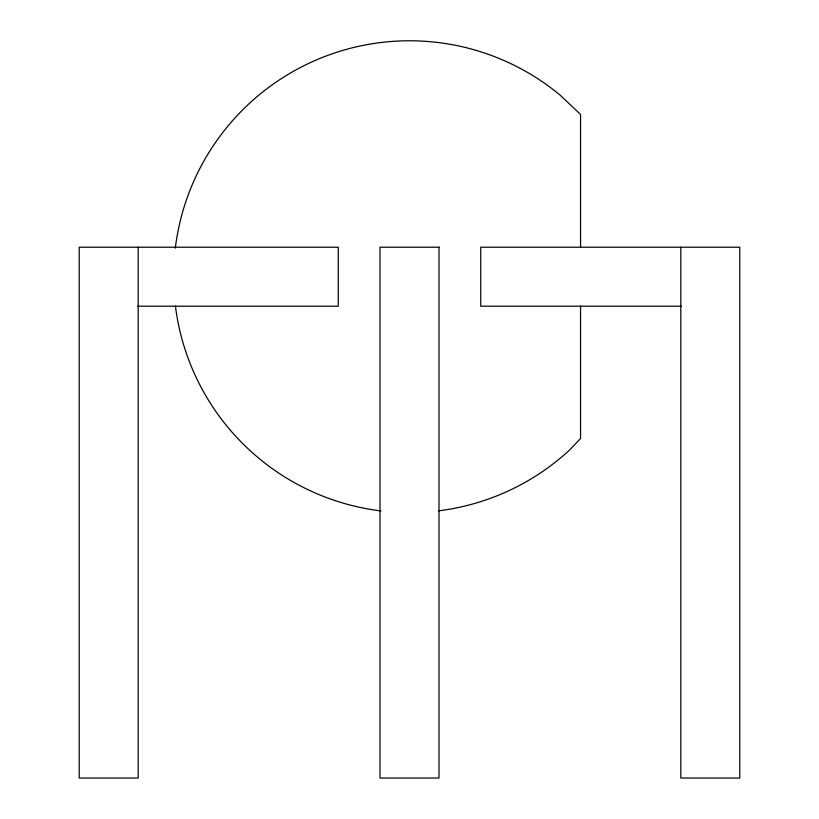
<?xml version="1.0" encoding="UTF-8"?>
<svg xmlns="http://www.w3.org/2000/svg" width="819" height="819" viewBox="0 0 819 819"><rect width="100%" height="100%" fill="white"/><g stroke="black" fill="none" stroke-linecap="round" stroke-linejoin="round"><path stroke-width="1.23" d="M137.807 306.204L338.247 306.204L338.247 247.215L79.208 247.215L79.208 778.05L138.186 778.05L138.186 247.215M681.193 306.204L480.753 306.204L480.753 247.215L739.792 247.215L739.792 778.05L680.814 778.05L680.814 247.215M580.548 247.318L580.548 114.445L560.053 95.065A235.923 235.923 0 0 0 175.307 248.137M580.548 305.999L580.548 438.472L569.942 449.682A235.923 235.923 0 0 1 438.841 510.8M380.927 510.902A235.923 235.923 0 0 1 175.409 306.05M438.994 247.215L380.006 247.215L380.006 778.05L438.994 778.05L438.994 247.215"/></g></svg>
